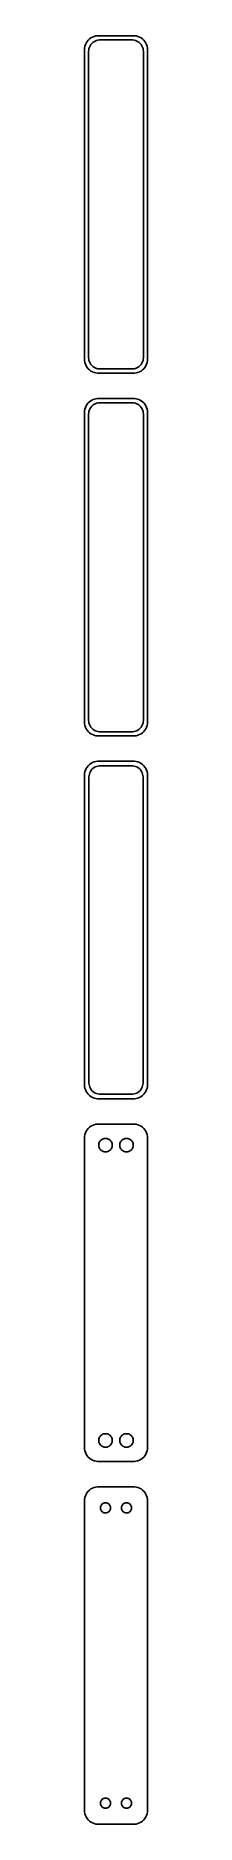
# Model space of a CAD drawing. Header units: metres. Extents: x -11 to 11, y 456 to 1092.
import ezdxf

# ---------------------------------------------------------------- set-up
doc = ezdxf.new("R2010")
doc.units = ezdxf.units.M

msp = doc.modelspace()

# ---------------------------------------------------------------- linework, layer by layer
for p, q in [((-11.2106, 1087.63), (-11.25, 1087)), ((-11.0929, 1088.24), (-11.2106, 1087.63)), ((-10.8989, 1088.84), (-11.0929, 1088.24)), ((-10.6315, 1089.41), (-10.8989, 1088.84)), ((-10.2951, 1089.94), (-10.6315, 1089.41)), ((-9.89484, 1090.42), (-10.2951, 1089.94)), ((-9.43712, 1090.85), (-9.89484, 1090.42)), ((-9.62433, 1087.49), (-9.4691, 1087.97)), ((-9.4691, 1087.97), (-9.25522, 1088.43)), ((-8.92912, 1091.22), (-9.43712, 1090.85)), ((-9.25522, 1088.43), (-8.98605, 1088.85)), ((-8.98605, 1088.85), (-8.66586, 1089.24)), ((-8.37889, 1091.52), (-8.92912, 1091.22)), ((-8.66586, 1089.24), (-8.29968, 1089.58)), ((-7.79507, 1091.76), (-8.37889, 1091.52)), ((-8.29968, 1089.58), (-7.8933, 1089.88)), ((-7.8933, 1089.88), (-7.45311, 1090.12)), ((-7.1869, 1091.91), (-7.79507, 1091.76)), ((-7.45311, 1090.12), (-6.98605, 1090.3)), ((-6.56395, 1091.99), (-7.1869, 1091.91)), ((-6.98605, 1090.3), (-6.49951, 1090.43)), ((6.56395, 1091.99), (-6.56395, 1091.99)), ((-6.49951, 1090.43), (-6.00116, 1090.49)), ((-6.00116, 1090.49), (6.00116, 1090.49)), ((6.00116, 1090.49), (6.49951, 1090.43)), ((6.49951, 1090.43), (6.98605, 1090.3)), ((7.1869, 1091.91), (6.56395, 1091.99)), ((6.98605, 1090.3), (7.45311, 1090.12)), ((7.79507, 1091.76), (7.1869, 1091.91)), ((7.45311, 1090.12), (7.8933, 1089.88)), ((8.37889, 1091.52), (7.79507, 1091.76)), ((7.8933, 1089.88), (8.29968, 1089.58)), ((8.29968, 1089.58), (8.66586, 1089.24)), ((8.92912, 1091.22), (8.37889, 1091.52)), ((8.66586, 1089.24), (8.98605, 1088.85)), ((9.43712, 1090.85), (8.92912, 1091.22)), ((8.98605, 1088.85), (9.25522, 1088.43)), ((9.25522, 1088.43), (9.4691, 1087.97)), ((9.89484, 1090.42), (9.43712, 1090.85)), ((9.4691, 1087.97), (9.62433, 1087.49)), ((10.2951, 1089.94), (9.89484, 1090.42)), ((10.6315, 1089.41), (10.2951, 1089.94)), ((10.8989, 1088.84), (10.6315, 1089.41)), ((11.0929, 1088.24), (10.8989, 1088.84)), ((11.2106, 1087.63), (11.0929, 1088.24)), ((11.25, 1087), (11.2106, 1087.63)), ((-11.25, 1087), (-11.25, 977)), ((-9.75, 1086.5), (-9.71844, 1087)), ((-9.75, 977.5), (-9.75, 1086.5)), ((-9.71844, 1087), (-9.62433, 1087.49)), ((9.62433, 1087.49), (9.71844, 1087)), ((9.71844, 1087), (9.75, 1086.5)), ((9.75, 1086.5), (9.75, 977.5)), ((11.25, 977), (11.25, 1087)), ((-11.25, 977), (-11.2106, 976.373)), ((-11.2106, 976.373), (-11.0929, 975.757)), ((-11.0929, 975.757), (-10.8989, 975.159)), ((-10.8989, 975.159), (-10.6315, 974.591)), ((-10.6315, 974.591), (-10.2951, 974.061)), ((-10.2951, 974.061), (-9.89484, 973.577)), ((-9.89484, 973.577), (-9.43712, 973.147)), ((-9.71844, 976.999), (-9.75, 977.5)), ((-9.62433, 976.505), (-9.71844, 976.999)), ((-9.4691, 976.028), (-9.62433, 976.505)), ((-9.25522, 975.573), (-9.4691, 976.028)), ((-9.43712, 973.147), (-8.92912, 972.778)), ((-8.98605, 975.149), (-9.25522, 975.573)), ((-8.66586, 974.762), (-8.98605, 975.149)), ((-8.29968, 974.418), (-8.66586, 974.762)), ((-7.8933, 974.123), (-8.29968, 974.418)), ((-7.45311, 973.881), (-7.8933, 974.123)), ((-6.98605, 973.696), (-7.45311, 973.881)), ((-6.49951, 973.571), (-6.98605, 973.696)), ((-6.00116, 973.508), (-6.49951, 973.571)), ((6.00116, 973.508), (-6.00116, 973.508)), ((6.49951, 973.571), (6.00116, 973.508)), ((6.98605, 973.696), (6.49951, 973.571)), ((7.45311, 973.881), (6.98605, 973.696)), ((7.8933, 974.123), (7.45311, 973.881)), ((8.29968, 974.418), (7.8933, 974.123)), ((8.66586, 974.762), (8.29968, 974.418)), ((8.98605, 975.149), (8.66586, 974.762)), ((8.92912, 972.778), (9.43712, 973.147)), ((9.25522, 975.573), (8.98605, 975.149)), ((9.4691, 976.028), (9.25522, 975.573)), ((9.43712, 973.147), (9.89484, 973.577)), ((9.62433, 976.505), (9.4691, 976.028)), ((9.71844, 976.999), (9.62433, 976.505)), ((9.75, 977.5), (9.71844, 976.999)), ((9.89484, 973.577), (10.2951, 974.061)), ((10.2951, 974.061), (10.6315, 974.591)), ((10.6315, 974.591), (10.8989, 975.159)), ((10.8989, 975.159), (11.0929, 975.757)), ((11.0929, 975.757), (11.2106, 976.373)), ((11.2106, 976.373), (11.25, 977)), ((-8.92912, 972.778), (-8.37889, 972.476)), ((-8.37889, 972.476), (-7.79507, 972.245)), ((-7.79507, 972.245), (-7.1869, 972.089)), ((-7.1869, 972.089), (-6.56395, 972.01)), ((-6.56395, 972.01), (6.56395, 972.01)), ((6.56395, 972.01), (7.1869, 972.089)), ((7.1869, 972.089), (7.79507, 972.245)), ((7.79507, 972.245), (8.37889, 972.476)), ((8.37889, 972.476), (8.92912, 972.778)), ((-10.6315, 960.409), (-10.8989, 959.841)), ((-10.2951, 960.939), (-10.6315, 960.409)), ((-9.89484, 961.423), (-10.2951, 960.939)), ((-9.43712, 961.853), (-9.89484, 961.423)), ((-8.92912, 962.222), (-9.43712, 961.853)), ((-8.37889, 962.524), (-8.92912, 962.222)), ((-8.66586, 960.238), (-8.29968, 960.582)), ((-7.79507, 962.755), (-8.37889, 962.524)), ((-8.29968, 960.582), (-7.8933, 960.877)), ((-7.8933, 960.877), (-7.45311, 961.119)), ((-7.1869, 962.911), (-7.79507, 962.755)), ((-7.45311, 961.119), (-6.98605, 961.304)), ((-6.56395, 962.99), (-7.1869, 962.911)), ((-6.98605, 961.304), (-6.49951, 961.429)), ((6.56395, 962.99), (-6.56395, 962.99)), ((-6.49951, 961.429), (-6.00116, 961.492)), ((-6.00116, 961.492), (6.00116, 961.492)), ((6.00116, 961.492), (6.49951, 961.429)), ((6.49951, 961.429), (6.98605, 961.304)), ((7.1869, 962.911), (6.56395, 962.99)), ((6.98605, 961.304), (7.45311, 961.119)), ((7.79507, 962.755), (7.1869, 962.911)), ((7.45311, 961.119), (7.8933, 960.877)), ((8.37889, 962.524), (7.79507, 962.755)), ((7.8933, 960.877), (8.29968, 960.582)), ((8.29968, 960.582), (8.66586, 960.238)), ((8.92912, 962.222), (8.37889, 962.524)), ((9.43712, 961.853), (8.92912, 962.222)), ((9.89484, 961.423), (9.43712, 961.853)), ((10.2951, 960.939), (9.89484, 961.423)), ((10.6315, 960.409), (10.2951, 960.939)), ((10.8989, 959.841), (10.6315, 960.409)), ((-11.2106, 958.627), (-11.25, 958)), ((-11.25, 958), (-11.25, 848)), ((-11.0929, 959.243), (-11.2106, 958.627)), ((-10.8989, 959.841), (-11.0929, 959.243)), ((-9.75, 957.5), (-9.71844, 958.001)), ((-9.75, 848.5), (-9.75, 957.5)), ((-9.71844, 958.001), (-9.62433, 958.495)), ((-9.62433, 958.495), (-9.4691, 958.972)), ((-9.4691, 958.972), (-9.25522, 959.427)), ((-9.25522, 959.427), (-8.98605, 959.851)), ((-8.98605, 959.851), (-8.66586, 960.238)), ((8.66586, 960.238), (8.98605, 959.851)), ((8.98605, 959.851), (9.25522, 959.427)), ((9.25522, 959.427), (9.4691, 958.972)), ((9.4691, 958.972), (9.62433, 958.495)), ((9.62433, 958.495), (9.71844, 958.001)), ((9.71844, 958.001), (9.75, 957.5)), ((9.75, 957.5), (9.75, 848.5)), ((11.0929, 959.243), (10.8989, 959.841)), ((11.2106, 958.627), (11.0929, 959.243)), ((11.25, 958), (11.2106, 958.627)), ((11.25, 848), (11.25, 958)), ((-11.25, 848), (-11.2106, 847.373)), ((-11.2106, 847.373), (-11.0929, 846.757)), ((-11.0929, 846.757), (-10.8989, 846.159)), ((-10.8989, 846.159), (-10.6315, 845.591)), ((-9.71844, 847.999), (-9.75, 848.5)), ((-9.62433, 847.505), (-9.71844, 847.999)), ((-9.4691, 847.028), (-9.62433, 847.505)), ((-9.25522, 846.573), (-9.4691, 847.028)), ((-8.98605, 846.149), (-9.25522, 846.573)), ((-8.66586, 845.762), (-8.98605, 846.149)), ((8.98605, 846.149), (8.66586, 845.762)), ((9.25522, 846.573), (8.98605, 846.149)), ((9.4691, 847.028), (9.25522, 846.573)), ((9.62433, 847.505), (9.4691, 847.028)), ((9.71844, 847.999), (9.62433, 847.505)), ((9.75, 848.5), (9.71844, 847.999)), ((10.6315, 845.591), (10.8989, 846.159)), ((10.8989, 846.159), (11.0929, 846.757)), ((11.0929, 846.757), (11.2106, 847.373)), ((11.2106, 847.373), (11.25, 848)), ((-10.6315, 845.591), (-10.2951, 845.061)), ((-10.2951, 845.061), (-9.89484, 844.577)), ((-9.89484, 844.577), (-9.43712, 844.147)), ((-9.43712, 844.147), (-8.92912, 843.778)), ((-8.92912, 843.778), (-8.37889, 843.476)), ((-8.29968, 845.418), (-8.66586, 845.762)), ((-8.37889, 843.476), (-7.79507, 843.245)), ((-7.8933, 845.123), (-8.29968, 845.418)), ((-7.45311, 844.881), (-7.8933, 845.123)), ((-7.79507, 843.245), (-7.1869, 843.089)), ((-6.98605, 844.696), (-7.45311, 844.881)), ((-7.1869, 843.089), (-6.56395, 843.01)), ((-6.49951, 844.571), (-6.98605, 844.696)), ((-6.56395, 843.01), (6.56395, 843.01)), ((-6.00116, 844.508), (-6.49951, 844.571)), ((6.00116, 844.508), (-6.00116, 844.508)), ((6.49951, 844.571), (6.00116, 844.508)), ((6.98605, 844.696), (6.49951, 844.571)), ((6.56395, 843.01), (7.1869, 843.089)), ((7.45311, 844.881), (6.98605, 844.696)), ((7.1869, 843.089), (7.79507, 843.245)), ((7.8933, 845.123), (7.45311, 844.881)), ((7.79507, 843.245), (8.37889, 843.476)), ((8.29968, 845.418), (7.8933, 845.123)), ((8.66586, 845.762), (8.29968, 845.418)), ((8.37889, 843.476), (8.92912, 843.778)), ((8.92912, 843.778), (9.43712, 844.147)), ((9.43712, 844.147), (9.89484, 844.577)), ((9.89484, 844.577), (10.2951, 845.061)), ((10.2951, 845.061), (10.6315, 845.591)), ((-8.92912, 833.222), (-9.43712, 832.853)), ((-8.37889, 833.524), (-8.92912, 833.222)), ((-7.79507, 833.755), (-8.37889, 833.524)), ((-7.1869, 833.911), (-7.79507, 833.755)), ((-6.56395, 833.99), (-7.1869, 833.911)), ((6.56395, 833.99), (-6.56395, 833.99)), ((7.1869, 833.911), (6.56395, 833.99)), ((7.79507, 833.755), (7.1869, 833.911)), ((8.37889, 833.524), (7.79507, 833.755)), ((8.92912, 833.222), (8.37889, 833.524)), ((9.43712, 832.853), (8.92912, 833.222)), ((-11.2106, 829.627), (-11.25, 829)), ((-11.25, 829), (-11.25, 719)), ((-11.0929, 830.243), (-11.2106, 829.627)), ((-10.8989, 830.841), (-11.0929, 830.243)), ((-10.6315, 831.409), (-10.8989, 830.841)), ((-10.2951, 831.939), (-10.6315, 831.409)), ((-9.89484, 832.423), (-10.2951, 831.939)), ((-9.43712, 832.853), (-9.89484, 832.423)), ((-9.62262, 828.5), (-9.59209, 828.985)), ((-9.62262, 719.5), (-9.62262, 828.5)), ((-9.59209, 828.985), (-9.50096, 829.463)), ((-9.50096, 829.463), (-9.35068, 829.926)), ((-9.35068, 829.926), (-9.1436, 830.366)), ((-9.1436, 830.366), (-8.88301, 830.776)), ((-8.88301, 830.776), (-8.57301, 831.151)), ((-8.57301, 831.151), (-8.21851, 831.484)), ((-8.21851, 831.484), (-7.82506, 831.77)), ((-7.82506, 831.77), (-7.39888, 832.004)), ((-7.39888, 832.004), (-6.9467, 832.183)), ((-6.9467, 832.183), (-6.47565, 832.304)), ((-6.47565, 832.304), (-5.99316, 832.365)), ((-5.99316, 832.365), (5.99316, 832.365)), ((5.99316, 832.365), (6.47565, 832.304)), ((6.47565, 832.304), (6.9467, 832.183)), ((6.9467, 832.183), (7.39888, 832.004)), ((7.39888, 832.004), (7.82506, 831.77)), ((7.82506, 831.77), (8.21851, 831.484)), ((8.21851, 831.484), (8.57301, 831.151)), ((8.57301, 831.151), (8.88301, 830.776)), ((8.88301, 830.776), (9.1436, 830.366)), ((9.1436, 830.366), (9.35068, 829.926)), ((9.35068, 829.926), (9.50096, 829.463)), ((9.89484, 832.423), (9.43712, 832.853)), ((9.50096, 829.463), (9.59209, 828.985)), ((9.59209, 828.985), (9.62262, 828.5)), ((9.62262, 828.5), (9.62262, 719.5)), ((10.2951, 831.939), (9.89484, 832.423)), ((10.6315, 831.409), (10.2951, 831.939)), ((10.8989, 830.841), (10.6315, 831.409)), ((11.0929, 830.243), (10.8989, 830.841)), ((11.2106, 829.627), (11.0929, 830.243)), ((11.25, 829), (11.2106, 829.627)), ((11.25, 719), (11.25, 829)), ((-11.25, 719), (-11.2106, 718.373)), ((-9.59209, 719.015), (-9.62262, 719.5)), ((-9.50096, 718.537), (-9.59209, 719.015)), ((9.59209, 719.015), (9.50096, 718.537)), ((9.62262, 719.5), (9.59209, 719.015)), ((11.2106, 718.373), (11.25, 719)), ((-11.2106, 718.373), (-11.0929, 717.757)), ((-11.0929, 717.757), (-10.8989, 717.159)), ((-10.8989, 717.159), (-10.6315, 716.591)), ((-10.6315, 716.591), (-10.2951, 716.061)), ((-10.2951, 716.061), (-9.89484, 715.577)), ((-9.89484, 715.577), (-9.43712, 715.147)), ((-9.35068, 718.074), (-9.50096, 718.537)), ((-9.43712, 715.147), (-8.92912, 714.778)), ((-9.1436, 717.634), (-9.35068, 718.074)), ((-8.88301, 717.224), (-9.1436, 717.634)), ((-8.92912, 714.778), (-8.37889, 714.476)), ((-8.57301, 716.849), (-8.88301, 717.224)), ((-8.21851, 716.516), (-8.57301, 716.849)), ((-8.37889, 714.476), (-7.79507, 714.245)), ((-7.82506, 716.23), (-8.21851, 716.516)), ((-7.39888, 715.996), (-7.82506, 716.23)), ((-7.79507, 714.245), (-7.1869, 714.089)), ((-6.9467, 715.817), (-7.39888, 715.996)), ((-7.1869, 714.089), (-6.56395, 714.01)), ((-6.47565, 715.696), (-6.9467, 715.817)), ((-6.56395, 714.01), (6.56395, 714.01)), ((-5.99316, 715.635), (-6.47565, 715.696)), ((5.99316, 715.635), (-5.99316, 715.635)), ((6.47565, 715.696), (5.99316, 715.635)), ((6.9467, 715.817), (6.47565, 715.696)), ((6.56395, 714.01), (7.1869, 714.089)), ((7.39888, 715.996), (6.9467, 715.817)), ((7.1869, 714.089), (7.79507, 714.245)), ((7.82506, 716.23), (7.39888, 715.996)), ((7.79507, 714.245), (8.37889, 714.476)), ((8.21851, 716.516), (7.82506, 716.23)), ((8.57301, 716.849), (8.21851, 716.516)), ((8.37889, 714.476), (8.92912, 714.778)), ((8.88301, 717.224), (8.57301, 716.849)), ((9.1436, 717.634), (8.88301, 717.224)), ((8.92912, 714.778), (9.43712, 715.147)), ((9.35068, 718.074), (9.1436, 717.634)), ((9.50096, 718.537), (9.35068, 718.074)), ((9.43712, 715.147), (9.89484, 715.577)), ((9.89484, 715.577), (10.2951, 716.061)), ((10.2951, 716.061), (10.6315, 716.591)), ((10.6315, 716.591), (10.8989, 717.159)), ((10.8989, 717.159), (11.0929, 717.757)), ((11.0929, 717.757), (11.2106, 718.373)), ((-11.2106, 700.627), (-11.25, 700)), ((-11.25, 700), (-11.25, 590)), ((-11.0929, 701.243), (-11.2106, 700.627)), ((-10.8989, 701.841), (-11.0929, 701.243)), ((-10.6315, 702.409), (-10.8989, 701.841)), ((-10.2951, 702.939), (-10.6315, 702.409)), ((-9.89484, 703.423), (-10.2951, 702.939)), ((-9.43712, 703.853), (-9.89484, 703.423)), ((-8.92912, 704.222), (-9.43712, 703.853)), ((-8.37889, 704.524), (-8.92912, 704.222)), ((-7.79507, 704.755), (-8.37889, 704.524)), ((-7.1869, 704.911), (-7.79507, 704.755)), ((-6.56395, 704.99), (-7.1869, 704.911)), ((6.56395, 704.99), (-6.56395, 704.99)), ((-5.03598, 699.526), (-4.77187, 699.672)), ((-4.77187, 699.672), (-4.49164, 699.783)), ((-4.49164, 699.783), (-4.19971, 699.857)), ((-4.19971, 699.857), (-3.9007, 699.895)), ((-3.9007, 699.895), (-3.59929, 699.895)), ((-3.59929, 699.895), (-3.30028, 699.857)), ((-3.30028, 699.857), (-3.00835, 699.783)), ((-3.00835, 699.783), (-2.72812, 699.672)), ((-2.72812, 699.672), (-2.464, 699.526)), ((2.464, 699.526), (2.72812, 699.672)), ((2.72812, 699.672), (3.00835, 699.783)), ((3.00835, 699.783), (3.30028, 699.857)), ((3.30028, 699.857), (3.59929, 699.895)), ((3.59929, 699.895), (3.9007, 699.895)), ((3.9007, 699.895), (4.19971, 699.857)), ((4.19971, 699.857), (4.49164, 699.783)), ((4.49164, 699.783), (4.77187, 699.672)), ((4.77187, 699.672), (5.03598, 699.526)), ((7.1869, 704.911), (6.56395, 704.99)), ((7.79507, 704.755), (7.1869, 704.911)), ((8.37889, 704.524), (7.79507, 704.755)), ((8.92912, 704.222), (8.37889, 704.524)), ((9.43712, 703.853), (8.92912, 704.222)), ((9.89484, 703.423), (9.43712, 703.853)), ((10.2951, 702.939), (9.89484, 703.423)), ((10.6315, 702.409), (10.2951, 702.939)), ((10.8989, 701.841), (10.6315, 702.409)), ((11.0929, 701.243), (10.8989, 701.841)), ((11.2106, 700.627), (11.0929, 701.243)), ((11.25, 700), (11.2106, 700.627)), ((11.25, 590), (11.25, 700)), ((-6.14999, 697.5), (-6.13107, 697.801)), ((-6.13107, 697.199), (-6.14999, 697.5)), ((-6.13107, 697.801), (-6.07458, 698.097)), ((-6.07458, 696.903), (-6.13107, 697.199)), ((-6.07458, 698.097), (-5.98146, 698.383)), ((-5.98146, 696.617), (-6.07458, 696.903)), ((-5.98146, 698.383), (-5.85313, 698.656)), ((-5.85313, 696.344), (-5.98146, 696.617)), ((-5.85313, 698.656), (-5.69164, 698.911)), ((-5.69164, 696.089), (-5.85313, 696.344)), ((-5.69164, 698.911), (-5.49951, 699.143)), ((-5.49951, 695.857), (-5.69164, 696.089)), ((-5.49951, 699.143), (-5.27982, 699.349)), ((-5.27982, 695.651), (-5.49951, 695.857)), ((-5.27982, 699.349), (-5.03598, 699.526)), ((-5.03598, 695.474), (-5.27982, 695.651)), ((-4.77187, 695.328), (-5.03598, 695.474)), ((-4.49164, 695.217), (-4.77187, 695.328)), ((-4.19971, 695.143), (-4.49164, 695.217)), ((-3.9007, 695.105), (-4.19971, 695.143)), ((-3.59929, 695.105), (-3.9007, 695.105)), ((-3.30028, 695.143), (-3.59929, 695.105)), ((-3.00835, 695.217), (-3.30028, 695.143)), ((-2.72812, 695.328), (-3.00835, 695.217)), ((-2.464, 695.474), (-2.72812, 695.328)), ((-2.464, 699.526), (-2.22017, 699.349)), ((-2.22017, 695.651), (-2.464, 695.474)), ((-2.22017, 699.349), (-2.00047, 699.143)), ((-2.00047, 695.857), (-2.22017, 695.651)), ((-2.00047, 699.143), (-1.80835, 698.911)), ((-1.80835, 696.089), (-2.00047, 695.857)), ((-1.80835, 698.911), (-1.64685, 698.656)), ((-1.64685, 696.344), (-1.80835, 696.089)), ((-1.64685, 698.656), (-1.51852, 698.383)), ((-1.51852, 696.617), (-1.64685, 696.344)), ((-1.51852, 698.383), (-1.4254, 698.097)), ((-1.4254, 696.903), (-1.51852, 696.617)), ((-1.4254, 698.097), (-1.36891, 697.801)), ((-1.36891, 697.199), (-1.4254, 696.903)), ((-1.36891, 697.801), (-1.34999, 697.5)), ((-1.34999, 697.5), (-1.36891, 697.199)), ((1.34999, 697.5), (1.36891, 697.801)), ((1.36891, 697.199), (1.34999, 697.5)), ((1.36891, 697.801), (1.4254, 698.097)), ((1.4254, 696.903), (1.36891, 697.199)), ((1.4254, 698.097), (1.51852, 698.383)), ((1.51852, 696.617), (1.4254, 696.903)), ((1.51852, 698.383), (1.64685, 698.656)), ((1.64685, 696.344), (1.51852, 696.617)), ((1.64685, 698.656), (1.80835, 698.911)), ((1.80835, 696.089), (1.64685, 696.344)), ((1.80835, 698.911), (2.00047, 699.143)), ((2.00047, 695.857), (1.80835, 696.089)), ((2.00047, 699.143), (2.22017, 699.349)), ((2.22017, 695.651), (2.00047, 695.857)), ((2.22017, 699.349), (2.464, 699.526)), ((2.464, 695.474), (2.22017, 695.651)), ((2.72812, 695.328), (2.464, 695.474)), ((3.00835, 695.217), (2.72812, 695.328)), ((3.30028, 695.143), (3.00835, 695.217)), ((3.59929, 695.105), (3.30028, 695.143)), ((3.9007, 695.105), (3.59929, 695.105)), ((4.19971, 695.143), (3.9007, 695.105)), ((4.49164, 695.217), (4.19971, 695.143)), ((4.77187, 695.328), (4.49164, 695.217)), ((5.03598, 695.474), (4.77187, 695.328)), ((5.03598, 699.526), (5.27982, 699.349)), ((5.27982, 695.651), (5.03598, 695.474)), ((5.27982, 699.349), (5.49951, 699.143)), ((5.49951, 695.857), (5.27982, 695.651)), ((5.49951, 699.143), (5.69164, 698.911)), ((5.69164, 696.089), (5.49951, 695.857)), ((5.69164, 698.911), (5.85313, 698.656)), ((5.85313, 696.344), (5.69164, 696.089)), ((5.85313, 698.656), (5.98146, 698.383)), ((5.98146, 696.617), (5.85313, 696.344)), ((5.98146, 698.383), (6.07458, 698.097)), ((6.07458, 696.903), (5.98146, 696.617)), ((6.07458, 698.097), (6.13107, 697.801)), ((6.13107, 697.199), (6.07458, 696.903)), ((6.13107, 697.801), (6.14999, 697.5)), ((6.14999, 697.5), (6.13107, 697.199)), ((-6.14999, 592.5), (-6.13107, 592.801)), ((-6.13107, 592.199), (-6.14999, 592.5)), ((-6.13107, 592.801), (-6.07458, 593.097)), ((-6.07458, 591.903), (-6.13107, 592.199)), ((-6.07458, 593.097), (-5.98146, 593.383)), ((-5.98146, 591.617), (-6.07458, 591.903)), ((-5.98146, 593.383), (-5.85313, 593.656)), ((-5.85313, 591.344), (-5.98146, 591.617)), ((-5.85313, 593.656), (-5.69164, 593.911)), ((-5.69164, 593.911), (-5.49951, 594.143)), ((-5.49951, 594.143), (-5.27982, 594.349)), ((-5.27982, 594.349), (-5.03598, 594.526)), ((-5.03598, 594.526), (-4.77187, 594.672)), ((-4.77187, 594.672), (-4.49164, 594.783)), ((-4.49164, 594.783), (-4.19971, 594.857)), ((-4.19971, 594.857), (-3.9007, 594.895)), ((-3.9007, 594.895), (-3.59929, 594.895)), ((-3.59929, 594.895), (-3.30028, 594.857)), ((-3.30028, 594.857), (-3.00835, 594.783)), ((-3.00835, 594.783), (-2.72812, 594.672)), ((-2.72812, 594.672), (-2.464, 594.526)), ((-2.464, 594.526), (-2.22017, 594.349)), ((-2.22017, 594.349), (-2.00047, 594.143)), ((-2.00047, 594.143), (-1.80835, 593.911)), ((-1.80835, 593.911), (-1.64685, 593.656)), ((-1.64685, 593.656), (-1.51852, 593.383)), ((-1.51852, 591.617), (-1.64685, 591.344)), ((-1.51852, 593.383), (-1.4254, 593.097)), ((-1.4254, 591.903), (-1.51852, 591.617)), ((-1.4254, 593.097), (-1.36891, 592.801)), ((-1.36891, 592.199), (-1.4254, 591.903)), ((-1.36891, 592.801), (-1.34999, 592.5)), ((-1.34999, 592.5), (-1.36891, 592.199)), ((1.34999, 592.5), (1.36891, 592.801)), ((1.36891, 592.199), (1.34999, 592.5)), ((1.36891, 592.801), (1.4254, 593.097)), ((1.4254, 591.903), (1.36891, 592.199)), ((1.4254, 593.097), (1.51852, 593.383)), ((1.51852, 591.617), (1.4254, 591.903)), ((1.51852, 593.383), (1.64685, 593.656)), ((1.64685, 591.344), (1.51852, 591.617)), ((1.64685, 593.656), (1.80835, 593.911)), ((1.80835, 593.911), (2.00047, 594.143)), ((2.00047, 594.143), (2.22017, 594.349)), ((2.22017, 594.349), (2.464, 594.526)), ((2.464, 594.526), (2.72812, 594.672)), ((2.72812, 594.672), (3.00835, 594.783)), ((3.00835, 594.783), (3.30028, 594.857)), ((3.30028, 594.857), (3.59929, 594.895)), ((3.59929, 594.895), (3.9007, 594.895)), ((3.9007, 594.895), (4.19971, 594.857)), ((4.19971, 594.857), (4.49164, 594.783)), ((4.49164, 594.783), (4.77187, 594.672)), ((4.77187, 594.672), (5.03598, 594.526)), ((5.03598, 594.526), (5.27982, 594.349)), ((5.27982, 594.349), (5.49951, 594.143)), ((5.49951, 594.143), (5.69164, 593.911)), ((5.69164, 593.911), (5.85313, 593.656)), ((5.85313, 593.656), (5.98146, 593.383)), ((5.98146, 591.617), (5.85313, 591.344)), ((5.98146, 593.383), (6.07458, 593.097)), ((6.07458, 591.903), (5.98146, 591.617)), ((6.07458, 593.097), (6.13107, 592.801)), ((6.13107, 592.199), (6.07458, 591.903)), ((6.13107, 592.801), (6.14999, 592.5)), ((6.14999, 592.5), (6.13107, 592.199)), ((-11.25, 590), (-11.2106, 589.373)), ((-11.2106, 589.373), (-11.0929, 588.757)), ((-11.0929, 588.757), (-10.8989, 588.159)), ((-10.8989, 588.159), (-10.6315, 587.591)), ((-10.6315, 587.591), (-10.2951, 587.061)), ((-10.2951, 587.061), (-9.89484, 586.577)), ((-9.89484, 586.577), (-9.43712, 586.147)), ((-9.43712, 586.147), (-8.92912, 585.778)), ((-8.92912, 585.778), (-8.37889, 585.476)), ((-8.37889, 585.476), (-7.79507, 585.245)), ((-7.79507, 585.245), (-7.1869, 585.089)), ((-5.69164, 591.089), (-5.85313, 591.344)), ((-5.49951, 590.857), (-5.69164, 591.089)), ((-5.27982, 590.651), (-5.49951, 590.857)), ((-5.03598, 590.474), (-5.27982, 590.651)), ((-4.77187, 590.328), (-5.03598, 590.474)), ((-4.49164, 590.217), (-4.77187, 590.328)), ((-4.19971, 590.143), (-4.49164, 590.217)), ((-3.9007, 590.105), (-4.19971, 590.143)), ((-3.59929, 590.105), (-3.9007, 590.105)), ((-3.30028, 590.143), (-3.59929, 590.105)), ((-3.00835, 590.217), (-3.30028, 590.143)), ((-2.72812, 590.328), (-3.00835, 590.217)), ((-2.464, 590.474), (-2.72812, 590.328)), ((-2.22017, 590.651), (-2.464, 590.474)), ((-2.00047, 590.857), (-2.22017, 590.651)), ((-1.80835, 591.089), (-2.00047, 590.857)), ((-1.64685, 591.344), (-1.80835, 591.089)), ((1.80835, 591.089), (1.64685, 591.344)), ((2.00047, 590.857), (1.80835, 591.089)), ((2.22017, 590.651), (2.00047, 590.857)), ((2.464, 590.474), (2.22017, 590.651)), ((2.72812, 590.328), (2.464, 590.474)), ((3.00835, 590.217), (2.72812, 590.328)), ((3.30028, 590.143), (3.00835, 590.217)), ((3.59929, 590.105), (3.30028, 590.143)), ((3.9007, 590.105), (3.59929, 590.105)), ((4.19971, 590.143), (3.9007, 590.105)), ((4.49164, 590.217), (4.19971, 590.143)), ((4.77187, 590.328), (4.49164, 590.217)), ((5.03598, 590.474), (4.77187, 590.328)), ((5.27982, 590.651), (5.03598, 590.474)), ((5.49951, 590.857), (5.27982, 590.651)), ((5.69164, 591.089), (5.49951, 590.857)), ((5.85313, 591.344), (5.69164, 591.089)), ((7.1869, 585.089), (7.79507, 585.245)), ((7.79507, 585.245), (8.37889, 585.476)), ((8.37889, 585.476), (8.92912, 585.778)), ((8.92912, 585.778), (9.43712, 586.147)), ((9.43712, 586.147), (9.89484, 586.577)), ((9.89484, 586.577), (10.2951, 587.061)), ((10.2951, 587.061), (10.6315, 587.591)), ((10.6315, 587.591), (10.8989, 588.159)), ((10.8989, 588.159), (11.0929, 588.757)), ((11.0929, 588.757), (11.2106, 589.373)), ((11.2106, 589.373), (11.25, 590)), ((-7.1869, 585.089), (-6.56395, 585.01)), ((-6.56395, 585.01), (6.56395, 585.01)), ((6.56395, 585.01), (7.1869, 585.089)), ((-10.8989, 572.841), (-11.0929, 572.243)), ((-10.6315, 573.409), (-10.8989, 572.841)), ((-10.2951, 573.939), (-10.6315, 573.409)), ((-9.89484, 574.423), (-10.2951, 573.939)), ((-9.43712, 574.853), (-9.89484, 574.423)), ((-8.92912, 575.222), (-9.43712, 574.853)), ((-8.37889, 575.524), (-8.92912, 575.222)), ((-7.79507, 575.755), (-8.37889, 575.524)), ((-7.1869, 575.911), (-7.79507, 575.755)), ((-6.56395, 575.99), (-7.1869, 575.911)), ((6.56395, 575.99), (-6.56395, 575.99)), ((7.1869, 575.911), (6.56395, 575.99)), ((7.79507, 575.755), (7.1869, 575.911)), ((8.37889, 575.524), (7.79507, 575.755)), ((8.92912, 575.222), (8.37889, 575.524)), ((9.43712, 574.853), (8.92912, 575.222)), ((9.89484, 574.423), (9.43712, 574.853)), ((10.2951, 573.939), (9.89484, 574.423)), ((10.6315, 573.409), (10.2951, 573.939)), ((10.8989, 572.841), (10.6315, 573.409)), ((11.0929, 572.243), (10.8989, 572.841)), ((-11.2106, 571.627), (-11.25, 571)), ((-11.25, 571), (-11.25, 461)), ((-11.0929, 572.243), (-11.2106, 571.627)), ((-5.54999, 568.5), (-5.5358, 568.726)), ((-5.5358, 568.274), (-5.54999, 568.5)), ((-5.5358, 568.726), (-5.49344, 568.948)), ((-5.49344, 568.052), (-5.5358, 568.274)), ((-5.49344, 568.948), (-5.42358, 569.163)), ((-5.42358, 567.837), (-5.49344, 568.052)), ((-5.42358, 569.163), (-5.32735, 569.367)), ((-5.32735, 567.633), (-5.42358, 567.837)), ((-5.32735, 569.367), (-5.20622, 569.558)), ((-5.20622, 567.442), (-5.32735, 567.633)), ((-5.20622, 569.558), (-5.06213, 569.732)), ((-5.06213, 567.268), (-5.20622, 567.442)), ((-5.06213, 569.732), (-4.89735, 569.887)), ((-4.89735, 567.113), (-5.06213, 567.268)), ((-4.89735, 569.887), (-4.71448, 570.02)), ((-4.71448, 566.98), (-4.89735, 567.113)), ((-4.71448, 570.02), (-4.51639, 570.129)), ((-4.51639, 566.871), (-4.71448, 566.98)), ((-4.51639, 570.129), (-4.30623, 570.212)), ((-4.30623, 566.788), (-4.51639, 566.871)), ((-4.30623, 570.212), (-4.08728, 570.268)), ((-4.08728, 566.732), (-4.30623, 566.788)), ((-4.08728, 570.268), (-3.86302, 570.296)), ((-3.86302, 566.704), (-4.08728, 566.732)), ((-3.86302, 570.296), (-3.63696, 570.296)), ((-3.63696, 566.704), (-3.86302, 566.704)), ((-3.63696, 570.296), (-3.4127, 570.268)), ((-3.4127, 566.732), (-3.63696, 566.704)), ((-3.4127, 570.268), (-3.19376, 570.212)), ((-3.19376, 566.788), (-3.4127, 566.732)), ((-3.19376, 570.212), (-2.9836, 570.129)), ((-2.9836, 566.871), (-3.19376, 566.788)), ((-2.9836, 570.129), (-2.78551, 570.02)), ((-2.78551, 566.98), (-2.9836, 566.871)), ((-2.78551, 570.02), (-2.60263, 569.887)), ((-2.60263, 567.113), (-2.78551, 566.98)), ((-2.60263, 569.887), (-2.43785, 569.732)), ((-2.43785, 567.268), (-2.60263, 567.113)), ((-2.43785, 569.732), (-2.29376, 569.558)), ((-2.29376, 567.442), (-2.43785, 567.268)), ((-2.29376, 569.558), (-2.17264, 569.367)), ((-2.17264, 567.633), (-2.29376, 567.442)), ((-2.17264, 569.367), (-2.0764, 569.163)), ((-2.0764, 567.837), (-2.17264, 567.633)), ((-2.0764, 569.163), (-2.00655, 568.948)), ((-2.00655, 568.052), (-2.0764, 567.837)), ((-2.00655, 568.948), (-1.96419, 568.726)), ((-1.96419, 568.274), (-2.00655, 568.052)), ((-1.96419, 568.726), (-1.95, 568.5)), ((-1.95, 568.5), (-1.96419, 568.274)), ((1.95, 568.5), (1.96419, 568.726)), ((1.96419, 568.274), (1.95, 568.5)), ((1.96419, 568.726), (2.00655, 568.948)), ((2.00655, 568.052), (1.96419, 568.274)), ((2.00655, 568.948), (2.0764, 569.163)), ((2.0764, 567.837), (2.00655, 568.052)), ((2.0764, 569.163), (2.17264, 569.367)), ((2.17264, 567.633), (2.0764, 567.837)), ((2.17264, 569.367), (2.29376, 569.558)), ((2.29376, 567.442), (2.17264, 567.633)), ((2.29376, 569.558), (2.43785, 569.732)), ((2.43785, 567.268), (2.29376, 567.442)), ((2.43785, 569.732), (2.60263, 569.887)), ((2.60263, 567.113), (2.43785, 567.268)), ((2.60263, 569.887), (2.78551, 570.02)), ((2.78551, 566.98), (2.60263, 567.113)), ((2.78551, 570.02), (2.9836, 570.129)), ((2.9836, 566.871), (2.78551, 566.98)), ((2.9836, 570.129), (3.19376, 570.212)), ((3.19376, 566.788), (2.9836, 566.871)), ((3.19376, 570.212), (3.4127, 570.268)), ((3.4127, 566.732), (3.19376, 566.788)), ((3.4127, 570.268), (3.63696, 570.296)), ((3.63696, 566.704), (3.4127, 566.732)), ((3.63696, 570.296), (3.86302, 570.296)), ((3.86302, 566.704), (3.63696, 566.704)), ((3.86302, 570.296), (4.08728, 570.268)), ((4.08728, 566.732), (3.86302, 566.704)), ((4.08728, 570.268), (4.30623, 570.212)), ((4.30623, 566.788), (4.08728, 566.732)), ((4.30623, 570.212), (4.51639, 570.129)), ((4.51639, 566.871), (4.30623, 566.788)), ((4.51639, 570.129), (4.71448, 570.02)), ((4.71448, 566.98), (4.51639, 566.871)), ((4.71448, 570.02), (4.89735, 569.887)), ((4.89735, 567.113), (4.71448, 566.98)), ((4.89735, 569.887), (5.06213, 569.732)), ((5.06213, 567.268), (4.89735, 567.113)), ((5.06213, 569.732), (5.20622, 569.558)), ((5.20622, 567.442), (5.06213, 567.268)), ((5.20622, 569.558), (5.32735, 569.367)), ((5.32735, 567.633), (5.20622, 567.442)), ((5.32735, 569.367), (5.42358, 569.163)), ((5.42358, 567.837), (5.32735, 567.633)), ((5.42358, 569.163), (5.49344, 568.948)), ((5.49344, 568.052), (5.42358, 567.837)), ((5.49344, 568.948), (5.5358, 568.726)), ((5.5358, 568.274), (5.49344, 568.052)), ((5.5358, 568.726), (5.54999, 568.5)), ((5.54999, 568.5), (5.5358, 568.274)), ((11.2106, 571.627), (11.0929, 572.243)), ((11.25, 571), (11.2106, 571.627)), ((11.25, 461), (11.25, 571)), ((-5.42358, 464.163), (-5.32735, 464.367)), ((-5.32735, 464.367), (-5.20622, 464.558)), ((-5.20622, 464.558), (-5.06213, 464.732)), ((-5.06213, 464.732), (-4.89735, 464.887)), ((-4.89735, 464.887), (-4.71448, 465.02)), ((-4.71448, 465.02), (-4.51639, 465.129)), ((-4.51639, 465.129), (-4.30623, 465.212)), ((-4.30623, 465.212), (-4.08728, 465.268)), ((-4.08728, 465.268), (-3.86302, 465.296)), ((-3.86302, 465.296), (-3.63696, 465.296)), ((-3.63696, 465.296), (-3.4127, 465.268)), ((-3.4127, 465.268), (-3.19376, 465.212)), ((-3.19376, 465.212), (-2.9836, 465.129)), ((-2.9836, 465.129), (-2.78551, 465.02)), ((-2.78551, 465.02), (-2.60263, 464.887)), ((-2.60263, 464.887), (-2.43785, 464.732)), ((-2.43785, 464.732), (-2.29376, 464.558)), ((-2.29376, 464.558), (-2.17264, 464.367)), ((-2.17264, 464.367), (-2.0764, 464.163)), ((2.0764, 464.163), (2.17264, 464.367)), ((2.17264, 464.367), (2.29376, 464.558)), ((2.29376, 464.558), (2.43785, 464.732)), ((2.43785, 464.732), (2.60263, 464.887)), ((2.60263, 464.887), (2.78551, 465.02)), ((2.78551, 465.02), (2.9836, 465.129)), ((2.9836, 465.129), (3.19376, 465.212)), ((3.19376, 465.212), (3.4127, 465.268)), ((3.4127, 465.268), (3.63696, 465.296)), ((3.63696, 465.296), (3.86302, 465.296)), ((3.86302, 465.296), (4.08728, 465.268)), ((4.08728, 465.268), (4.30623, 465.212)), ((4.30623, 465.212), (4.51639, 465.129)), ((4.51639, 465.129), (4.71448, 465.02)), ((4.71448, 465.02), (4.89735, 464.887)), ((4.89735, 464.887), (5.06213, 464.732)), ((5.06213, 464.732), (5.20622, 464.558)), ((5.20622, 464.558), (5.32735, 464.367)), ((5.32735, 464.367), (5.42358, 464.163)), ((-11.25, 461), (-11.2106, 460.373)), ((-11.2106, 460.373), (-11.0929, 459.757)), ((-11.0929, 459.757), (-10.8989, 459.159)), ((-10.8989, 459.159), (-10.6315, 458.591)), ((-10.6315, 458.591), (-10.2951, 458.061)), ((-10.2951, 458.061), (-9.89484, 457.577)), ((-5.54999, 463.5), (-5.5358, 463.726)), ((-5.5358, 463.274), (-5.54999, 463.5)), ((-5.5358, 463.726), (-5.49344, 463.948)), ((-5.49344, 463.052), (-5.5358, 463.274)), ((-5.49344, 463.948), (-5.42358, 464.163)), ((-5.42358, 462.837), (-5.49344, 463.052)), ((-5.32735, 462.633), (-5.42358, 462.837)), ((-5.20622, 462.442), (-5.32735, 462.633)), ((-5.06213, 462.268), (-5.20622, 462.442)), ((-4.89735, 462.113), (-5.06213, 462.268)), ((-4.71448, 461.98), (-4.89735, 462.113)), ((-4.51639, 461.871), (-4.71448, 461.98)), ((-4.30623, 461.788), (-4.51639, 461.871)), ((-4.08728, 461.732), (-4.30623, 461.788)), ((-3.86302, 461.704), (-4.08728, 461.732)), ((-3.63696, 461.704), (-3.86302, 461.704)), ((-3.4127, 461.732), (-3.63696, 461.704)), ((-3.19376, 461.788), (-3.4127, 461.732)), ((-2.9836, 461.871), (-3.19376, 461.788)), ((-2.78551, 461.98), (-2.9836, 461.871)), ((-2.60263, 462.113), (-2.78551, 461.98)), ((-2.43785, 462.268), (-2.60263, 462.113)), ((-2.29376, 462.442), (-2.43785, 462.268)), ((-2.17264, 462.633), (-2.29376, 462.442)), ((-2.0764, 462.837), (-2.17264, 462.633)), ((-2.0764, 464.163), (-2.00655, 463.948)), ((-2.00655, 463.052), (-2.0764, 462.837)), ((-2.00655, 463.948), (-1.96419, 463.726)), ((-1.96419, 463.274), (-2.00655, 463.052)), ((-1.96419, 463.726), (-1.95, 463.5)), ((-1.95, 463.5), (-1.96419, 463.274)), ((1.95, 463.5), (1.96419, 463.726)), ((1.96419, 463.274), (1.95, 463.5)), ((1.96419, 463.726), (2.00655, 463.948)), ((2.00655, 463.052), (1.96419, 463.274)), ((2.00655, 463.948), (2.0764, 464.163)), ((2.0764, 462.837), (2.00655, 463.052)), ((2.17264, 462.633), (2.0764, 462.837)), ((2.29376, 462.442), (2.17264, 462.633)), ((2.43785, 462.268), (2.29376, 462.442)), ((2.60263, 462.113), (2.43785, 462.268)), ((2.78551, 461.98), (2.60263, 462.113)), ((2.9836, 461.871), (2.78551, 461.98)), ((3.19376, 461.788), (2.9836, 461.871)), ((3.4127, 461.732), (3.19376, 461.788)), ((3.63696, 461.704), (3.4127, 461.732)), ((3.86302, 461.704), (3.63696, 461.704)), ((4.08728, 461.732), (3.86302, 461.704)), ((4.30623, 461.788), (4.08728, 461.732)), ((4.51639, 461.871), (4.30623, 461.788)), ((4.71448, 461.98), (4.51639, 461.871)), ((4.89735, 462.113), (4.71448, 461.98)), ((5.06213, 462.268), (4.89735, 462.113)), ((5.20622, 462.442), (5.06213, 462.268)), ((5.32735, 462.633), (5.20622, 462.442)), ((5.42358, 462.837), (5.32735, 462.633)), ((5.42358, 464.163), (5.49344, 463.948)), ((5.49344, 463.052), (5.42358, 462.837)), ((5.49344, 463.948), (5.5358, 463.726)), ((5.5358, 463.274), (5.49344, 463.052)), ((5.5358, 463.726), (5.54999, 463.5)), ((5.54999, 463.5), (5.5358, 463.274)), ((9.89484, 457.577), (10.2951, 458.061)), ((10.2951, 458.061), (10.6315, 458.591)), ((10.6315, 458.591), (10.8989, 459.159)), ((10.8989, 459.159), (11.0929, 459.757)), ((11.0929, 459.757), (11.2106, 460.373)), ((11.2106, 460.373), (11.25, 461)), ((-9.89484, 457.577), (-9.43712, 457.147)), ((-9.43712, 457.147), (-8.92912, 456.778)), ((-8.92912, 456.778), (-8.37889, 456.476)), ((-8.37889, 456.476), (-7.79507, 456.245)), ((-7.79507, 456.245), (-7.1869, 456.089)), ((-7.1869, 456.089), (-6.56395, 456.01)), ((-6.56395, 456.01), (6.56395, 456.01)), ((6.56395, 456.01), (7.1869, 456.089)), ((7.1869, 456.089), (7.79507, 456.245)), ((7.79507, 456.245), (8.37889, 456.476)), ((8.37889, 456.476), (8.92912, 456.778)), ((8.92912, 456.778), (9.43712, 457.147)), ((9.43712, 457.147), (9.89484, 457.577))]:
    msp.add_line(p, q)

doc.saveas('drawing.dxf')
